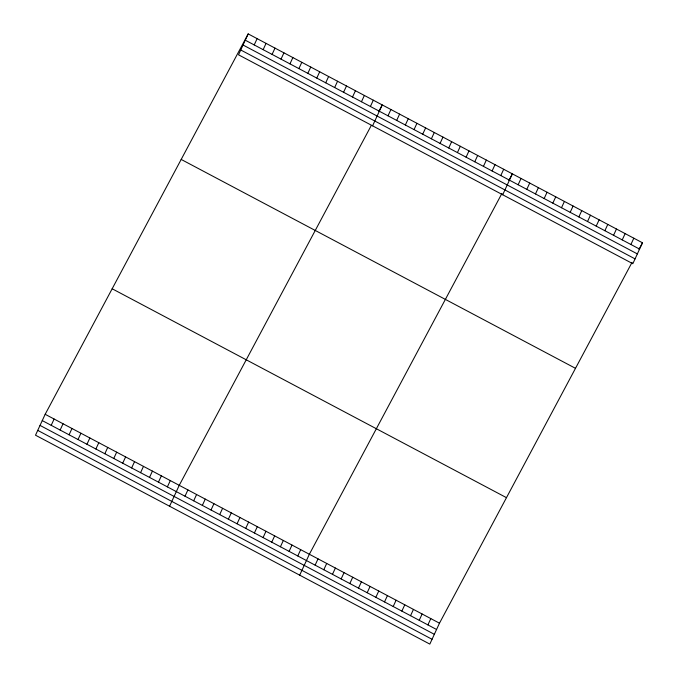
<?xml version="1.0" encoding="UTF-8"?>
<svg xmlns="http://www.w3.org/2000/svg" width="678" height="678" viewBox="0 0 678 678"><rect width="100%" height="100%" fill="white"/><g stroke="black" fill="none" stroke-linecap="round" stroke-linejoin="round"><path stroke-width="1.02" d="M248.182 33.9L238.52 54.808L632.828 263.708L642.49 242.8L248.182 33.9L45.172 414.292L35.51 435.2L429.818 644.1L439.48 623.192L632.065 262.327M51.206 425.326L54.113 419.029M60.139 430.055L63.046 423.767M69.08 434.793L71.987 428.504M254.216 44.926L257.123 38.638M78.012 439.53L80.919 433.234M263.149 49.664L266.056 43.367M86.954 444.268L89.86 437.971M272.09 54.401L274.997 48.104M95.886 448.997L98.802 442.709M281.023 59.13L283.929 52.842M104.827 453.735L107.734 447.438M289.964 63.868L292.871 57.579M113.768 458.472L116.675 452.175M298.896 68.605L301.812 62.308M122.701 463.201L125.608 456.913M307.837 73.343L310.744 67.046M131.642 467.939L134.549 461.642M316.779 78.072L319.685 71.783M140.575 472.676L143.482 466.379M325.711 82.809L328.618 76.512M149.516 477.405L152.423 471.117M334.652 87.547L337.559 81.25M158.457 482.143L161.364 475.854M343.585 92.276L346.492 85.987M167.39 486.88L170.297 480.583M352.526 97.013L355.433 90.725M169.576 506.229L179.238 485.321L371.332 125.379M361.459 101.751L364.374 95.454M185.001 496.211L187.908 489.914M370.4 106.488L373.307 100.191M193.679 500.805L196.586 494.516M372.586 125.828L382.248 104.929L378.773 111.438M202.349 505.398L205.264 499.11M388.011 115.819L390.918 109.522M211.028 510L213.934 503.703M396.689 120.413L399.596 114.116M219.697 514.594L222.613 508.297M405.359 125.006L408.266 118.709M228.376 519.187L231.283 512.899M414.038 129.6L416.945 123.311M237.054 523.789L239.961 517.492M422.708 134.202L425.623 127.905M245.724 528.382L248.631 522.085M431.386 138.795L434.293 132.498M254.403 532.976L257.309 526.687M440.064 143.389L442.971 137.1M263.072 537.569L265.979 531.281M448.734 147.982L451.641 141.694M271.751 542.171L274.658 535.874M457.413 152.584L460.32 146.287M280.421 546.765L283.336 540.468M466.083 157.177L468.99 150.88M289.099 551.358L292.006 545.07M474.761 161.771L477.668 155.482M297.778 555.952L300.685 549.663M483.431 166.373L486.346 160.076M299.693 575.164L309.354 554.257L501.949 193.391M492.109 170.966L495.016 164.669M315.126 565.147L318.033 558.85M500.788 175.56L503.695 169.271M323.796 569.74L326.703 563.452M502.703 194.764L512.365 173.865L508.89 180.373M332.474 574.342L335.381 568.045M518.136 184.755L521.043 178.458M341.144 578.936L344.06 572.639M526.806 189.348L529.713 183.052M349.823 583.529L352.73 577.241M535.484 193.942L538.391 187.653M358.493 588.123L361.408 581.834M544.154 198.535L547.061 192.247M367.171 592.725L370.078 586.428M552.833 203.137L555.74 196.84M375.849 597.318L378.756 591.021M561.503 207.731L564.418 201.434M384.519 601.911L387.426 595.623M570.181 212.324L573.088 206.036M393.198 606.513L396.105 600.216M578.859 216.926L581.766 210.629M401.868 611.107L404.774 604.81M587.529 221.52L590.436 215.223M410.546 615.7L413.453 609.403M596.208 226.113L599.115 219.825M419.216 620.294L422.131 614.005M604.878 230.706L607.785 224.418M427.894 624.896L430.801 618.599M613.556 235.308L616.463 229.011M622.226 239.902L625.141 233.605M630.904 244.495L633.811 238.207M639.015 249.309L642.49 242.8M245.275 40.197L639.583 249.097M243.046 45.019L637.354 253.911M240.749 49.986L635.057 258.886M181.187 159.432L575.495 368.332M112.167 288.769L506.466 497.66M45.172 414.292L439.48 623.192M42.265 420.589L436.573 629.489M40.036 425.411L434.344 634.311M37.739 430.377L432.047 639.278"/></g></svg>
